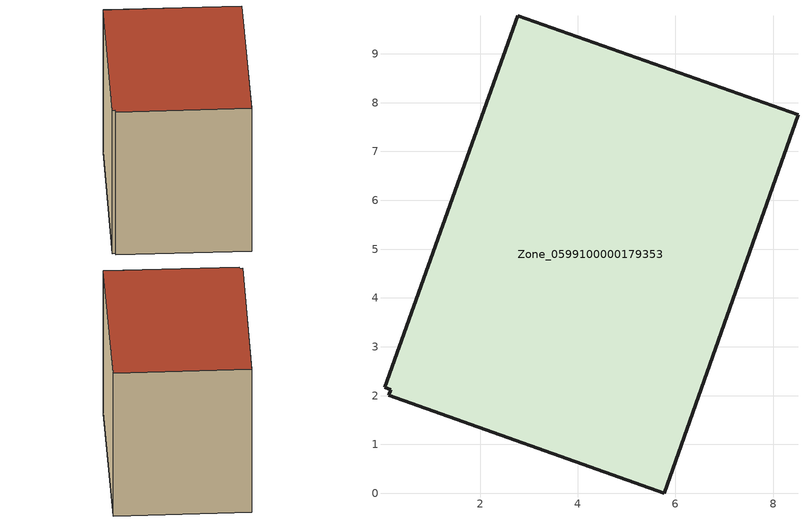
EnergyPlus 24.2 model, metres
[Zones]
Zone_0599100000179353
 floor ground (C_G): 0.17,2.12 0.04,2.17 2.77,9.78 8.51,7.75 5.77,0 0.13,2 z0.6
 wall outside (C_F): 5.77,0 8.51,7.75 2.77,9.78 0.04,2.17 0.17,2.12 0.13,2 5.77,0 z0.6:8.1
 roof outside (C_R): 0.17,2.12 0.13,2 5.77,0 8.51,7.75 2.77,9.78 0.04,2.17 z8.1
[BUILDING]
Pand.0599100000179353: North Axis=0; Terrain=City; Loads Convergence Tolerance Value=0.04; Temperature Convergence Tolerance Value=0.4; Solar Distribution=FullExterior; Maximum Number of Warmup Days=25; Minimum Number of Warmup Days=1
[Site:Location]
Rotterdam.The.Hague.AP_ZH_NLD Design_Conditions: Latitude=51.96; Longitude=4.45; Time Zone=1; Elevation=-4.5
[SITE:GROUNDTEMPERATURE:BUILDINGSURFACE]
18, 18, 18, 18, 18, 18, 18, 18, 18, 18, 18, 18
[MATERIAL] Thermal Absorptance=0.9; Solar Absorptance=0.7; Visible Absorptance=0.7
Name | Roughness | Thickness | Conductivity | Density | Specific Heat
G.TI.1965-1974 | MediumSmooth | 0.15 | 0.882353 | 540 | 1210
F.TI.1965-1974 | Rough | 0.3 | 0.697674 | 1920 | 840
R.TI.1965-1974 | MediumRough | 0.2 | 0.232558 | 1500 | 1000
[CONSTRUCTION]
C_G: G.TI.1965-1974
C_F: F.TI.1965-1974
C_R: R.TI.1965-1974
[ZONE]
Zone_0599100000179353: Type=1; Multiplier=1; Ceiling Height=Autocalculate; Volume=Autocalculate; Floor Area=autocalculate; Part of Total Floor Area=Yes
[ZONEINFILTRATION:DESIGNFLOWRATE]
Infil_Zone_0599100000179353: Zone or ZoneList or Space or SpaceList=Zone_0599100000179353; Schedule=AlwaysOn; Design Flow Rate Calculation Method=Flow/Area; Flow Rate per Floor Area=0.003; Constant Term Coefficient=1; Temperature Term Coefficient=0; Velocity Term Coefficient=0; Velocity Squared Term Coefficient=0
[HVACTEMPLATE:ZONE:IDEALLOADSAIRSYSTEM]
Zone_0599100000179353: Maximum Heating Supply Air Temperature=50; Minimum Cooling Supply Air Temperature=13; Maximum Heating Supply Air Humidity Ratio=0.0156; Minimum Cooling Supply Air Humidity Ratio=0.0077; Heating Limit=NoLimit; Cooling Limit=NoLimit; Dehumidification Control Type=ConstantSensibleHeatRatio; Cooling Sensible Heat Ratio=0.7; Dehumidification Setpoint=60; Humidification Control Type=None; Humidification Setpoint=30; Outdoor Air Method=None; Outdoor Air Flow Rate per Person=0.00944; Outdoor Air Flow Rate per Zone Floor Area=0; Outdoor Air Flow Rate per Zone=0; Demand Controlled Ventilation Type=None; Outdoor Air Economizer Type=NoEconomizer; Heat Recovery Type=None; Sensible Heat Recovery Effectiveness=0.7; Latent Heat Recovery Effectiveness=0.65
[ZONECONTROL:THERMOSTAT]
ThermostatControl_Zone_0599100000179353: Zone or ZoneList=Zone_0599100000179353; Control Type Schedule=DualSetpointControlType; Control 1=Thermostat_Zone_0599100000179353; Temperature Difference Between Cutout And Setpoint=0
[THERMOSTATSETPOINT:DUALSETPOINT]
Thermostat_Zone_0599100000179353: Heating Setpoint Temperature Schedule=HeatingSetpoint_Zone_0599100000179353; Cooling Setpoint Temperature Schedule=CoolingSetpoint_Zone_0599100000179353
[SCHEDULE:COMPACT]
HeatingSetpoint_Zone_0599100000179353: Through: 12/31, For: AllDays, Until: 24:00, 21
CoolingSetpoint_Zone_0599100000179353: Through: 12/31, For: AllDays, Until: 24:00, 24
DualSetpointControlType: Through: 12/31, For: AllDays, Until: 24:00, 4
AlwaysOn: Through: 12/31, For: AllDays, Until: 24:00, 1
